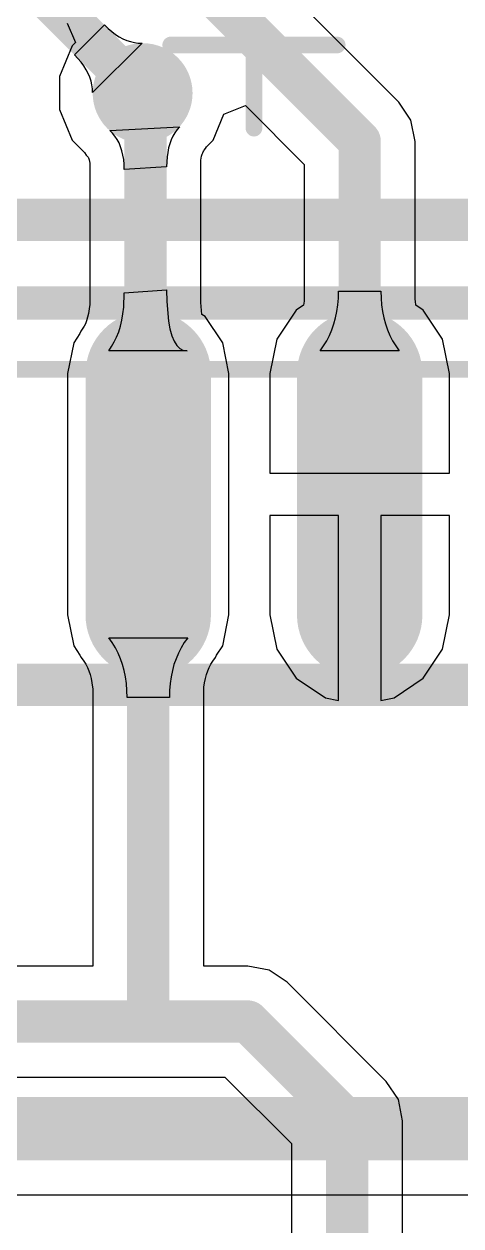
# Model space of a CAD drawing. Header units: inches. Extents: x 1.37 to 4.6, y 1.74 to 5.29.
# Drawn here: x 3.7397 to 3.843, y 2.6522 to 2.9366 of the extents above; entities that cross this region are included whole.
import ezdxf

# ---------------------------------------------------------------- set-up
doc = ezdxf.new("R2010")
doc.units = ezdxf.units.IN
doc.header["$MEASUREMENT"] = 0
for name, color, linetype in [('BottomLayer', 5, 'Continuous'), ('Mechanical13', 56, 'Continuous'), ('Mechanical15', 56, 'Continuous'), ('TopLayer', 1, 'Continuous'), ('TopOverlay', 2, 'Continuous'), ('TopPaste', 8, 'Continuous'), ('TopSolder', 216, 'Continuous'), ('ViaHoleLayer', 16, 'Continuous')]:
    doc.layers.add(name, color=color, linetype=linetype)

# ---------------------------------------------------------------- blocks, each defined once
blk = doc.blocks.new('SOP_16_22')
at = {"layer": 'TopLayer'}
h = blk.add_hatch(color=1, dxfattribs=at)
edge = h.paths.add_edge_path()
edge.add_arc((0.13484, 0.025), 0.01083, 270, 450)
edge.add_line((0.13484, 0.03583), (0.07776, 0.03583))
edge.add_arc((0.07776, 0.025), 0.01083, 90, 270)
edge.add_line((0.07776, 0.01417), (0.13484, 0.01417))
h = blk.add_hatch(color=1, dxfattribs=at)
edge = h.paths.add_edge_path()
edge.add_arc((0.13484, -0.025), 0.01083, 270, 450)
edge.add_line((0.13484, -0.01417), (0.07776, -0.01417))
edge.add_arc((0.07776, -0.025), 0.01083, 90, 270)
edge.add_line((0.07776, -0.03583), (0.13484, -0.03583))
at = {"layer": 'TopPaste'}
h = blk.add_hatch(color=8, dxfattribs=at)
edge = h.paths.add_edge_path()
edge.add_arc((0.13484, 0.025), 0.01083, 270, 450)
edge.add_line((0.13484, 0.03583), (0.07776, 0.03583))
edge.add_arc((0.07776, 0.025), 0.01083, 90, 270)
edge.add_line((0.07776, 0.01417), (0.13484, 0.01417))
h = blk.add_hatch(color=8, dxfattribs=at)
edge = h.paths.add_edge_path()
edge.add_arc((0.13484, -0.025), 0.01083, 270, 450)
edge.add_line((0.13484, -0.01417), (0.07776, -0.01417))
edge.add_arc((0.07776, -0.025), 0.01083, 90, 270)
edge.add_line((0.07776, -0.03583), (0.13484, -0.03583))
at = {"layer": 'TopSolder'}
h = blk.add_hatch(color=216, dxfattribs=at)
edge = h.paths.add_edge_path()
edge.add_arc((0.13484, 0.025), 0.01483, 270, 450)
edge.add_line((0.13484, 0.03983), (0.07776, 0.03983))
edge.add_arc((0.07776, 0.025), 0.01483, 90, 270)
edge.add_line((0.07776, 0.01017), (0.13484, 0.01017))
h = blk.add_hatch(color=216, dxfattribs=at)
edge = h.paths.add_edge_path()
edge.add_arc((0.13484, -0.025), 0.01483, 270, 450)
edge.add_line((0.13484, -0.01017), (0.07776, -0.01017))
edge.add_arc((0.07776, -0.025), 0.01483, 90, 270)
edge.add_line((0.07776, -0.03983), (0.13484, -0.03983))
at = {"layer": 'Mechanical13', "const_width": 0.00394}
blk.add_lwpolyline([(0.07677, -0.19488), (0.07677, 0.19488)], dxfattribs=at)
at = {"layer": 'Mechanical15'}
for points, const_width in [([(0.15, -0.20472), (0.15, 0.20472)], 0.00197), ([(0, -0.01969), (0, 0.01969)], 0.00394), ([(0.01969, 0), (-0.01969, 0)], 0.00394)]:
    blk.add_lwpolyline(points, dxfattribs=dict(at, const_width=const_width))
at = {"layer": 'Mechanical15', "const_width": 0.00197}
for points in [[(-0.00098, 0.01969, 1), (0.00098, 0.01969, 1)], [(0.0187, 0, 1), (0.02067, 0, 1)], [(-0.00098, -0.01969, 1), (0.00098, -0.01969, 1)]]:
    blk.add_lwpolyline(points, format="xyb", close=True, dxfattribs=at)
at = {"layer": 'TopOverlay', "const_width": 0.00787}
blk.add_lwpolyline([(0.06102, -0.19488), (0.06102, 0.19488)], dxfattribs=at)

msp = doc.modelspace()

# ---------------------------------------------------------------- hatches: boundary and pattern name
at = {"layer": 'BottomLayer'}
h = msp.add_hatch(color=5, dxfattribs=at)
edge = h.paths.add_edge_path()
edge.add_arc((3.76772, 2.92023), 0.01181, 0, 360)
at = {"layer": 'TopLayer'}
h = msp.add_hatch(color=1, dxfattribs=at)
edge = h.paths.add_edge_path()
edge.add_arc((3.76772, 2.92023), 0.01181, 0, 360)
at = {"layer": 'ViaHoleLayer'}
h = msp.add_hatch(color=16, dxfattribs=at)
edge = h.paths.add_edge_path()
edge.add_arc((3.76772, 2.92023), 0.00591, 0, 360)

# ---------------------------------------------------------------- linework, layer by layer
at = {"layer": 'BottomLayer'}
for p, q in [((3.7516, 2.92927), (3.75867, 2.93634)), ((3.75867, 2.93634), (3.75955, 2.93552)), ((3.75955, 2.93552), (3.76042, 2.93478)), ((3.7676, 2.93204), (3.7559, 2.92035)), ((3.76042, 2.93478), (3.7613, 2.93413)), ((3.7613, 2.93413), (3.76219, 2.93357)), ((3.76219, 2.93357), (3.76308, 2.93309)), ((3.76308, 2.93309), (3.76397, 2.93271)), ((3.76397, 2.93271), (3.76487, 2.93241)), ((3.76487, 2.93241), (3.76578, 2.9322)), ((3.76578, 2.9322), (3.76668, 2.93208)), ((3.76668, 2.93208), (3.7676, 2.93204)), ((3.75243, 2.9284), (3.7516, 2.92927)), ((3.75317, 2.92752), (3.75243, 2.9284)), ((3.75382, 2.92664), (3.75317, 2.92752)), ((3.75438, 2.92576), (3.75382, 2.92664)), ((3.75485, 2.92487), (3.75438, 2.92576)), ((3.75524, 2.92397), (3.75485, 2.92487)), ((3.75554, 2.92307), (3.75524, 2.92397)), ((3.75575, 2.92217), (3.75554, 2.92307)), ((3.75587, 2.92126), (3.75575, 2.92217)), ((3.7559, 2.92035), (3.75587, 2.92126)), ((3.5583, 2.65956), (3.85055, 2.65956))]:
    msp.add_line(p, q, dxfattribs=at)
for points, const_width in [([(3.69795, 2.99), (3.76772, 2.92023)], 0.01), ([(3.25977, 2.89023), (3.86772, 2.89023)], 0.01), ([(3.46772, 2.78023), (4.04272, 2.78023)], 0.01), ([(3.29772, 2.67523), (3.86272, 2.67523)], 0.015)]:
    msp.add_lwpolyline(points, dxfattribs=dict(at, const_width=const_width))
at = {"layer": 'BottomLayer', "const_width": 0.005}
msp.add_lwpolyline([(3.76522, 2.92023, 1), (3.77022, 2.92023, 1)], format="xyb", close=True, dxfattribs=at)
at = {"layer": 'TopLayer'}
for p, q in [((3.82834, 2.91808), (3.78722, 2.9592)), ((3.7499, 2.93679), (3.75182, 2.93217)), ((3.75182, 2.93217), (3.75103, 2.93138)), ((3.75103, 2.93138), (3.74803, 2.92415)), ((3.74803, 2.92415), (3.74803, 2.91632)), ((3.83118, 2.91383), (3.82834, 2.91808)), ((3.74803, 2.91632), (3.75103, 2.90908)), ((3.7844, 2.90908), (3.78696, 2.91526)), ((3.78696, 2.91526), (3.79202, 2.91727)), ((3.79202, 2.91727), (3.80593, 2.90337)), ((3.75994, 2.91134), (3.77645, 2.91228)), ((3.77645, 2.91228), (3.77587, 2.91158)), ((3.83218, 2.9088), (3.83118, 2.91383)), ((3.76059, 2.91071), (3.75994, 2.91134)), ((3.76118, 2.91001), (3.76059, 2.91071)), ((3.7617, 2.90925), (3.76118, 2.91001)), ((3.77489, 2.91001), (3.77449, 2.90915)), ((3.77534, 2.91082), (3.77489, 2.91001)), ((3.77587, 2.91158), (3.77534, 2.91082)), ((3.75103, 2.90908), (3.75395, 2.90616)), ((3.76214, 2.90843), (3.7617, 2.90925)), ((3.76252, 2.90754), (3.76214, 2.90843)), ((3.76283, 2.90659), (3.76252, 2.90754)), ((3.76307, 2.90557), (3.76283, 2.90659)), ((3.77387, 2.90725), (3.77366, 2.90621)), ((3.77415, 2.90822), (3.77387, 2.90725)), ((3.77449, 2.90915), (3.77415, 2.90822)), ((3.78204, 2.90635), (3.78216, 2.90656)), ((3.78216, 2.90656), (3.78227, 2.90673)), ((3.78227, 2.90673), (3.78262, 2.90715)), ((3.78262, 2.90715), (3.7828, 2.90748)), ((3.7828, 2.90748), (3.7844, 2.90908)), ((3.83218, 2.87137), (3.83218, 2.9088)), ((3.75395, 2.90616), (3.75435, 2.90558)), ((3.75435, 2.90558), (3.75471, 2.90523)), ((3.75471, 2.90523), (3.75477, 2.90516)), ((3.75477, 2.90516), (3.75483, 2.90506)), ((3.75483, 2.90506), (3.75491, 2.90492)), ((3.75491, 2.90492), (3.755, 2.90471)), ((3.755, 2.90471), (3.7551, 2.90441)), ((3.7551, 2.90441), (3.75519, 2.90401)), ((3.75519, 2.90401), (3.75526, 2.90361)), ((3.75526, 2.90361), (3.75526, 2.87091)), ((3.76325, 2.9045), (3.76307, 2.90557)), ((3.76335, 2.90336), (3.76325, 2.9045)), ((3.77342, 2.90398), (3.77338, 2.90278)), ((3.77351, 2.90513), (3.77342, 2.90398)), ((3.77366, 2.90621), (3.77351, 2.90513)), ((3.78151, 2.90439), (3.78157, 2.90484)), ((3.78151, 2.87068), (3.78151, 2.90439)), ((3.78157, 2.90484), (3.78168, 2.90534)), ((3.78168, 2.90534), (3.78179, 2.90575)), ((3.78179, 2.90575), (3.78192, 2.90609)), ((3.78192, 2.90609), (3.78204, 2.90635)), ((3.76338, 2.90216), (3.76335, 2.90336)), ((3.77338, 2.90278), (3.76338, 2.90216)), ((3.80593, 2.90337), (3.80593, 2.87137)), ((3.76324, 2.86959), (3.76338, 2.873)), ((3.76338, 2.873), (3.77338, 2.87365)), ((3.77338, 2.87365), (3.77343, 2.87091)), ((3.81401, 2.87171), (3.81405, 2.87337)), ((3.81405, 2.87337), (3.82405, 2.87337)), ((3.82405, 2.87337), (3.8241, 2.87171)), ((3.75523, 2.87023), (3.7551, 2.86915)), ((3.75526, 2.87091), (3.75523, 2.87023)), ((3.76305, 2.86801), (3.76324, 2.86959)), ((3.77343, 2.87091), (3.77383, 2.86629)), ((3.78175, 2.86787), (3.78151, 2.87068)), ((3.80576, 2.87002), (3.80404, 2.86887)), ((3.8059, 2.87099), (3.80576, 2.87002)), ((3.80593, 2.87137), (3.8059, 2.87099)), ((3.81366, 2.86856), (3.81388, 2.87011)), ((3.81388, 2.87011), (3.81401, 2.87171)), ((3.8241, 2.87171), (3.82423, 2.87011)), ((3.82423, 2.87011), (3.82445, 2.86856)), ((3.83221, 2.87099), (3.83218, 2.87137)), ((3.83235, 2.87002), (3.83221, 2.87099)), ((3.83407, 2.86887), (3.83235, 2.87002)), ((3.75471, 2.86718), (3.75446, 2.86637)), ((3.75492, 2.86811), (3.75471, 2.86718)), ((3.7551, 2.86915), (3.75492, 2.86811)), ((3.7628, 2.86651), (3.76305, 2.86801)), ((3.78254, 2.86734), (3.78175, 2.86787)), ((3.78667, 2.86115), (3.78254, 2.86734)), ((3.80404, 2.86887), (3.79944, 2.86198)), ((3.81297, 2.86562), (3.81336, 2.86706)), ((3.81336, 2.86706), (3.81366, 2.86856)), ((3.82445, 2.86856), (3.82475, 2.86706)), ((3.82475, 2.86706), (3.82514, 2.86562)), ((3.83867, 2.86198), (3.83407, 2.86887)), ((3.75312, 2.86386), (3.75289, 2.86332)), ((3.75362, 2.86457), (3.75312, 2.86386)), ((3.75391, 2.86507), (3.75362, 2.86457)), ((3.75419, 2.86567), (3.75391, 2.86507)), ((3.75446, 2.86637), (3.75419, 2.86567)), ((3.76206, 2.86376), (3.76246, 2.86509)), ((3.76246, 2.86509), (3.7628, 2.86651)), ((3.77383, 2.86629), (3.77417, 2.86442)), ((3.77417, 2.86442), (3.77461, 2.86283)), ((3.81192, 2.86291), (3.81249, 2.86424)), ((3.81249, 2.86424), (3.81297, 2.86562)), ((3.82514, 2.86562), (3.82562, 2.86424)), ((3.82562, 2.86424), (3.82619, 2.86291)), ((3.75144, 2.86115), (3.74999, 2.85386)), ((3.75289, 2.86332), (3.75144, 2.86115)), ((3.7604, 2.86026), (3.76103, 2.86134)), ((3.76103, 2.86134), (3.76158, 2.86251)), ((3.76158, 2.86251), (3.76206, 2.86376)), ((3.77461, 2.86283), (3.77515, 2.86153)), ((3.77515, 2.86153), (3.77579, 2.86052)), ((3.78812, 2.85386), (3.78667, 2.86115)), ((3.79944, 2.86198), (3.79782, 2.85386)), ((3.81053, 2.86042), (3.81127, 2.86164)), ((3.81127, 2.86164), (3.81192, 2.86291)), ((3.82619, 2.86291), (3.82684, 2.86164)), ((3.82684, 2.86164), (3.82758, 2.86042)), ((3.84029, 2.85386), (3.83867, 2.86198)), ((3.7597, 2.85926), (3.7604, 2.86026)), ((3.77829, 2.85921), (3.7597, 2.85926)), ((3.77579, 2.86052), (3.77652, 2.85979)), ((3.77652, 2.85979), (3.77736, 2.85936)), ((3.77736, 2.85936), (3.77829, 2.85921)), ((3.8097, 2.85926), (3.81053, 2.86042)), ((3.82841, 2.85926), (3.8097, 2.85926)), ((3.82758, 2.86042), (3.82841, 2.85926)), ((3.74999, 2.85386), (3.74999, 2.79677)), ((3.78812, 2.79677), (3.78812, 2.85386)), ((3.79782, 2.85386), (3.79782, 2.83031)), ((3.84029, 2.83031), (3.84029, 2.85386)), ((3.79782, 2.83031), (3.84029, 2.83031)), ((3.81405, 2.82031), (3.79782, 2.82031)), ((3.79782, 2.82031), (3.79782, 2.79677)), ((3.81405, 2.77653), (3.81405, 2.82031)), ((3.84029, 2.82031), (3.82405, 2.82031)), ((3.82405, 2.82031), (3.82405, 2.77653)), ((3.84029, 2.79677), (3.84029, 2.82031)), ((3.74999, 2.79677), (3.75144, 2.78947)), ((3.78667, 2.78947), (3.78812, 2.79677)), ((3.79782, 2.79677), (3.79944, 2.78864)), ((3.83867, 2.78864), (3.84029, 2.79677)), ((3.76053, 2.79021), (3.7597, 2.79137)), ((3.7597, 2.79137), (3.77841, 2.79137)), ((3.76127, 2.78899), (3.76053, 2.79021)), ((3.77758, 2.79021), (3.77684, 2.78899)), ((3.77841, 2.79137), (3.77758, 2.79021)), ((3.75144, 2.78947), (3.75291, 2.78727)), ((3.75291, 2.78727), (3.75316, 2.78672)), ((3.76192, 2.78772), (3.76127, 2.78899)), ((3.76249, 2.78639), (3.76192, 2.78772)), ((3.77619, 2.78772), (3.77562, 2.78639)), ((3.77684, 2.78899), (3.77619, 2.78772)), ((3.78495, 2.78672), (3.78519, 2.78727)), ((3.78519, 2.78727), (3.78667, 2.78947)), ((3.79944, 2.78864), (3.80404, 2.78176)), ((3.83407, 2.78176), (3.83867, 2.78864)), ((3.75316, 2.78672), (3.75382, 2.78579)), ((3.75382, 2.78579), (3.75426, 2.78507)), ((3.75426, 2.78507), (3.75465, 2.78431)), ((3.75465, 2.78431), (3.75499, 2.7835)), ((3.76297, 2.78501), (3.76249, 2.78639)), ((3.76336, 2.78357), (3.76297, 2.78501)), ((3.77514, 2.78501), (3.77475, 2.78357)), ((3.77562, 2.78639), (3.77514, 2.78501)), ((3.78312, 2.7835), (3.78346, 2.78431)), ((3.78346, 2.78431), (3.78385, 2.78507)), ((3.78385, 2.78507), (3.78429, 2.78579)), ((3.78429, 2.78579), (3.78495, 2.78672)), ((3.75499, 2.7835), (3.75529, 2.78264)), ((3.75529, 2.78264), (3.75554, 2.78171)), ((3.75554, 2.78171), (3.75575, 2.78071)), ((3.76366, 2.78207), (3.76336, 2.78357)), ((3.76388, 2.78052), (3.76366, 2.78207)), ((3.77445, 2.78207), (3.77423, 2.78052)), ((3.77475, 2.78357), (3.77445, 2.78207)), ((3.78236, 2.78071), (3.78256, 2.78171)), ((3.78256, 2.78171), (3.78282, 2.78264)), ((3.78282, 2.78264), (3.78312, 2.7835)), ((3.80404, 2.78176), (3.81093, 2.77715)), ((3.82718, 2.77715), (3.83407, 2.78176)), ((3.75575, 2.78071), (3.7559, 2.77964)), ((3.7559, 2.77964), (3.75593, 2.77926)), ((3.75593, 2.77926), (3.75593, 2.71367)), ((3.76401, 2.77891), (3.76388, 2.78052)), ((3.76405, 2.77725), (3.76401, 2.77891)), ((3.7741, 2.77891), (3.77405, 2.77725)), ((3.77423, 2.78052), (3.7741, 2.77891)), ((3.78218, 2.77926), (3.78221, 2.77964)), ((3.78218, 2.71367), (3.78218, 2.77926)), ((3.78221, 2.77964), (3.78236, 2.78071)), ((3.77405, 2.77725), (3.76405, 2.77725)), ((3.81093, 2.77715), (3.81405, 2.77653)), ((3.82405, 2.77653), (3.82718, 2.77715)), ((3.75593, 2.71367), (3.73553, 2.71367)), ((3.79261, 2.71367), (3.78218, 2.71367)), ((3.79763, 2.71267), (3.79261, 2.71367)), ((3.80189, 2.70983), (3.79763, 2.71267)), ((3.82534, 2.68638), (3.80189, 2.70983)), ((3.31939, 2.68742), (3.78717, 2.68742)), ((3.78717, 2.68742), (3.80294, 2.67166)), ((3.82819, 2.68212), (3.82534, 2.68638)), ((3.82919, 2.67709), (3.82819, 2.68212)), ((3.82919, 2.63267), (3.82919, 2.67709)), ((3.80294, 2.67166), (3.80294, 2.63267))]:
    msp.add_line(p, q, dxfattribs=at)
at = {"layer": 'TopLayer', "const_width": 0.01}
for points in [[(3.77794, 2.94992), (3.81905, 2.9088)], [(3.76772, 2.92023), (3.76838, 2.91956)], [(3.76838, 2.82598), (3.76838, 2.91956)], [(3.81905, 2.82531), (3.81905, 2.9088)], [(3.76838, 2.82598), (3.76905, 2.82531)], [(3.76905, 2.70157), (3.76905, 2.82531)], [(3.24606, 2.70055), (3.76803, 2.70055)], [(3.76803, 2.70055), (3.76905, 2.70157)], [(3.76803, 2.70055), (3.79261, 2.70055)], [(3.79261, 2.70055), (3.81606, 2.67709)], [(3.81606, 2.58661), (3.81606, 2.67709)]]:
    msp.add_lwpolyline(points, dxfattribs=at)
at = {"layer": 'TopLayer', "const_width": 0.005}
for points in [[(3.76522, 2.92023, 1), (3.77022, 2.92023, 1)], [(3.76588, 2.91956, 1), (3.77088, 2.91956, 1)], [(3.76588, 2.91956, 1), (3.77088, 2.91956, 1)], [(3.81655, 2.9088, 1), (3.82155, 2.9088, 1)], [(3.81655, 2.9088, 1), (3.82155, 2.9088, 1)], [(3.76588, 2.82598, 1), (3.77088, 2.82598, 1)], [(3.76588, 2.82598, 1), (3.77088, 2.82598, 1)], [(3.76655, 2.82531, 1), (3.77155, 2.82531, 1)], [(3.76655, 2.82531, 1), (3.77155, 2.82531, 1)], [(3.81655, 2.82531, 1), (3.82155, 2.82531, 1)], [(3.76553, 2.70055, 1), (3.77053, 2.70055, 1)], [(3.76553, 2.70055, 1), (3.77053, 2.70055, 1)], [(3.76553, 2.70055, 1), (3.77053, 2.70055, 1)], [(3.76655, 2.70157, 1), (3.77155, 2.70157, 1)], [(3.76655, 2.70157, 1), (3.77155, 2.70157, 1)], [(3.79011, 2.70055, 1), (3.79511, 2.70055, 1)], [(3.79011, 2.70055, 1), (3.79511, 2.70055, 1)], [(3.81356, 2.67709, 1), (3.81856, 2.67709, 1)], [(3.81356, 2.67709, 1), (3.81856, 2.67709, 1)]]:
    msp.add_lwpolyline(points, format="xyb", close=True, dxfattribs=at)

# ---------------------------------------------------------------- block references
at = {"rotation": 270}
msp.add_blockref('SOP_16_22', (3.79405, 2.93161), dxfattribs=at)

doc.saveas('drawing.dxf')
